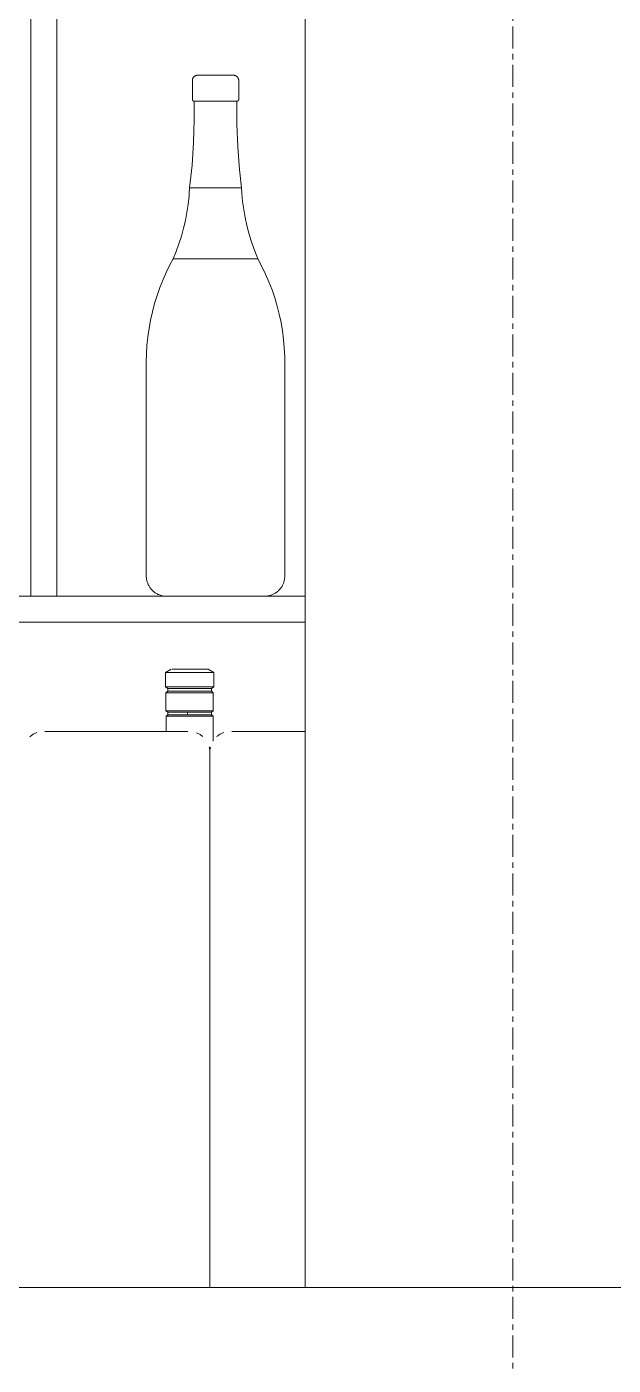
# Model space of a CAD drawing. Header units: inches. Extents: x 22 to 382261, y 22 to 371281.
# Drawn here: x 86430 to 86769, y 143815 to 144588 of the extents above; entities that cross this region are included whole.
import ezdxf

# ---------------------------------------------------------------- set-up
doc = ezdxf.new("R2010")
doc.units = ezdxf.units.IN
doc.header["$MEASUREMENT"] = 0
doc.linetypes.add('Grid Line 1_2_', pattern=[22.225, 12.7, -3.175, 3.175, -3.175])
for name, color, linetype, lineweight in [('A-COLS', 52, 'Continuous', 9), ('A-FLOR-HRAL', 11, 'Continuous', 9), ('A-GENM', 13, 'Continuous', 9), ('I-FURN', 30, 'Continuous', 9), ('S-GRID', 1, 'Continuous', 9)]:
    doc.layers.add(name, color=color, linetype=linetype, lineweight=lineweight)

# ---------------------------------------------------------------- blocks, each defined once
blk = doc.blocks.new('Railing - Railing-537520-Section B-B')
at = {"layer": 'A-FLOR-HRAL'}
blk.add_line((3136.81, 5280), (-7103.19, 5280), dxfattribs=at)
blk = doc.blocks.new('Top Rail Type - Top Rail_Internal_-537676-Section B-B')
at = {"layer": 'A-FLOR-HRAL'}
blk.add_line((3136.81, 5280), (-7103.19, 5280), dxfattribs=at)
blk = doc.blocks.new('DGGFRG - DGGFRG-862826-Section B-B')
at = {"layer": 'I-FURN'}
for p, q in [((-2158.19, 5600.95), (-2200.49, 5600.95)), ((-2213.19, 5589.04), (-2213.19, 5279.99))]:
    blk.add_line(p, q, dxfattribs=at)
at = {"layer": 'I-FURN', "flags": 128}
for points in [[(-2209.23, 5597.91), (-2208.87, 5598.22), (-2208.5, 5598.52), (-2208.11, 5598.8), (-2207.72, 5599.06), (-2207.31, 5599.31), (-2206.9, 5599.54), (-2206.47, 5599.76), (-2206.04, 5599.96), (-2205.6, 5600.14), (-2205.15, 5600.3)], [(-2213.19, 5589.04), (-2213.18, 5589.52), (-2213.15, 5590), (-2213.11, 5590.47), (-2213.04, 5590.94), (-2212.95, 5591.41), (-2212.85, 5591.87)]]:
    blk.add_lwpolyline(points, dxfattribs=at)
blk = doc.blocks.new('DGGFRG - DGGFRG-V77-Section B-B')
at = {"layer": 'I-FURN'}
for p, q in [((-2225.89, 5600.95), (-2308.44, 5600.95)), ((-2213.19, 5279.99), (-2213.19, 5589.04))]:
    blk.add_line(p, q, dxfattribs=at)
at = {"layer": 'I-FURN', "flags": 128}
for points in [[(-2317.18, 5597.91), (-2316.82, 5598.22), (-2316.45, 5598.52), (-2316.06, 5598.8), (-2315.67, 5599.06), (-2315.26, 5599.31), (-2314.85, 5599.54), (-2314.42, 5599.76), (-2313.99, 5599.96), (-2313.55, 5600.14), (-2313.1, 5600.3)], [(-2220.9, 5600.19), (-2220.46, 5600.01), (-2220.03, 5599.82), (-2219.6, 5599.6), (-2219.18, 5599.38), (-2218.77, 5599.13), (-2218.38, 5598.87), (-2217.99, 5598.59), (-2217.61, 5598.3), (-2217.25, 5597.99)], [(-2213.56, 5592), (-2213.46, 5591.53), (-2213.37, 5591.07), (-2213.29, 5590.6), (-2213.24, 5590.12), (-2213.21, 5589.65), (-2213.19, 5589.17), (-2213.19, 5589.04)]]:
    blk.add_lwpolyline(points, dxfattribs=at)
blk = doc.blocks.new('M8 - M8-872269-Section B-B')
at = {"layer": 'I-FURN'}
for p, q in [((-2316.53, 6021), (-2316.53, 5679)), ((-2301.53, 5679), (-2301.53, 6021)), ((-2158.19, 5679), (-2943.19, 5679)), ((-2316.53, 5679), (-2301.53, 5679)), ((-2943.19, 5664), (-2158.19, 5664))]:
    blk.add_line(p, q, dxfattribs=at)
blk = doc.blocks.new('FP_187-Section B-B')
at = {"layer": 'I-FURN'}
blk.add_line((-2237.53, 5610.6), (-2238.47, 5609.81), dxfattribs=at)
blk = doc.blocks.new('FP_188-Section B-B')
at = {"layer": 'I-FURN'}
blk.add_line((-2211.25, 5609.81), (-2212.18, 5610.6), dxfattribs=at)
blk = doc.blocks.new('FP_189-Section B-B')
at = {"layer": 'I-FURN'}
blk.add_line((-2237.53, 5612.04), (-2237.53, 5610.6), dxfattribs=at)
blk = doc.blocks.new('FP_190-Section B-B')
at = {"layer": 'I-FURN'}
for p, q in [((-2226.09, 5610.6), (-2226.09, 5612.04)), ((-2212.18, 5610.6), (-2212.18, 5612.04))]:
    blk.add_line(p, q, dxfattribs=at)
blk = doc.blocks.new('FP_191-Section B-B')
at = {"layer": 'I-FURN'}
blk.add_line((-2238.52, 5612.79), (-2237.53, 5612.04), dxfattribs=at)
blk = doc.blocks.new('FP_192-Section B-B')
at = {"layer": 'I-FURN'}
blk.add_line((-2212.18, 5612.04), (-2211.19, 5612.79), dxfattribs=at)
blk = doc.blocks.new('FP_193-Section B-B')
at = {"layer": 'I-FURN'}
blk.add_line((-2212.28, 5625.67), (-2210.97, 5626.69), dxfattribs=at)
blk = doc.blocks.new('FP_194-Section B-B')
at = {"layer": 'I-FURN'}
blk.add_line((-2235.48, 5636.98), (-2238.75, 5635.09), dxfattribs=at)
blk = doc.blocks.new('FP_195-Section B-B')
at = {"layer": 'I-FURN'}
blk.add_line((-2210.97, 5635.09), (-2214.24, 5636.98), dxfattribs=at)
blk = doc.blocks.new('BOTELLA_02 - BOTELLA_02-V186-Section B-B')
at = {"layer": 'I-FURN'}
for p, q in [((-2238.75, 5635.09), (-2238.75, 5626.69)), ((-2238.75, 5635.09), (-2227.98, 5635.09)), ((-2235.01, 5636.98), (-2227.25, 5636.98)), ((-2227.98, 5635.09), (-2210.97, 5635.09)), ((-2227.25, 5636.98), (-2214.24, 5636.98)), ((-2210.97, 5626.69), (-2210.97, 5635.09)), ((-2238.75, 5626.69), (-2237.44, 5625.67)), ((-2238.75, 5626.69), (-2227.98, 5626.69)), ((-2237.44, 5625.67), (-2237.44, 5624.24)), ((-2237.44, 5625.67), (-2227.69, 5625.67)), ((-2227.98, 5626.69), (-2210.97, 5626.69)), ((-2227.69, 5625.67), (-2212.28, 5625.67)), ((-2212.28, 5624.24), (-2212.28, 5625.67)), ((-2237.44, 5624.24), (-2238.52, 5623.32)), ((-2238.52, 5623.32), (-2238.52, 5612.79)), ((-2238.52, 5623.32), (-2227.93, 5623.32)), ((-2237.44, 5624.24), (-2227.69, 5624.24)), ((-2227.93, 5623.32), (-2211.19, 5623.32)), ((-2227.69, 5624.24), (-2212.28, 5624.24)), ((-2211.19, 5623.32), (-2212.28, 5624.24)), ((-2211.19, 5612.79), (-2211.19, 5623.32)), ((-2238.52, 5612.79), (-2227.93, 5612.79)), ((-2238.47, 5609.81), (-2238.47, 5600.95)), ((-2238.47, 5609.81), (-2227.92, 5609.81)), ((-2237.53, 5612.04), (-2227.71, 5612.04)), ((-2237.53, 5610.6), (-2227.71, 5610.6)), ((-2227.93, 5612.79), (-2211.19, 5612.79)), ((-2227.92, 5609.81), (-2211.25, 5609.81)), ((-2227.71, 5612.04), (-2212.18, 5612.04)), ((-2227.71, 5610.6), (-2212.18, 5610.6)), ((-2211.25, 5595.45), (-2211.25, 5609.81))]:
    blk.add_line(p, q, dxfattribs=at)
for name in ['FP_194-Section B-B', 'FP_195-Section B-B', 'FP_193-Section B-B', 'FP_191-Section B-B', 'FP_187-Section B-B', 'FP_189-Section B-B', 'FP_190-Section B-B', 'FP_192-Section B-B', 'FP_188-Section B-B']:
    blk.add_blockref(name, (0, 0), dxfattribs=at)
blk = doc.blocks.new('BOTELLA_04_CASILLERO DEL DIABLO - BOTELLA_04_CASILLERO DEL DIABLO-876425-Section B-B')
at = {"layer": 'A-GENM'}
for p, q in [((-2218.2, 6690.73), (-2218.2, 6679.73)), ((-2191.43, 6679.73), (-2191.43, 6690.73)), ((-2217.2, 6678.73), (-2192.43, 6678.73)), ((-2220, 6625.59), (-2219.81, 6628.8)), ((-2189.81, 6628.8), (-2219.81, 6628.8)), ((-2219.81, 6628.8), (-2189.81, 6628.8)), ((-2189.81, 6628.8), (-2189.62, 6625.59)), ((-2229.3, 6587.73), (-2180.33, 6587.73)), ((-2244.81, 6528), (-2244.81, 6404.77)), ((-2164.81, 6404.77), (-2164.81, 6528))]:
    blk.add_line(p, q, dxfattribs=at)
at = {"layer": 'A-GENM', "flags": 128}
for points in [[(-2218.2, 6690.73), (-2218.19, 6690.85), (-2218.19, 6690.97), (-2218.17, 6691.09), (-2218.16, 6691.21), (-2218.14, 6691.33), (-2218.11, 6691.45), (-2218.08, 6691.56), (-2218.04, 6691.68), (-2218, 6691.79), (-2217.96, 6691.9), (-2217.91, 6692.01), (-2217.86, 6692.12), (-2217.8, 6692.22), (-2217.74, 6692.33), (-2217.67, 6692.43), (-2217.6, 6692.53), (-2217.53, 6692.62), (-2217.45, 6692.71), (-2217.37, 6692.8), (-2217.29, 6692.89), (-2217.2, 6692.97), (-2217.11, 6693.05), (-2217.01, 6693.12), (-2216.92, 6693.19), (-2216.82, 6693.26), (-2216.71, 6693.32), (-2216.61, 6693.38), (-2216.5, 6693.43), (-2216.39, 6693.48), (-2216.28, 6693.53), (-2216.17, 6693.57), (-2216.06, 6693.61), (-2215.94, 6693.64), (-2215.82, 6693.67), (-2215.71, 6693.69), (-2215.59, 6693.71), (-2215.47, 6693.72), (-2215.35, 6693.73), (-2215.23, 6693.73), (-2215.2, 6693.73)], [(-2215.2, 6693.73), (-2215.19, 6693.73), (-2215.16, 6693.73), (-2215.12, 6693.73), (-2215.06, 6693.73), (-2214.99, 6693.73), (-2214.9, 6693.73), (-2214.79, 6693.73), (-2214.67, 6693.73), (-2214.53, 6693.73), (-2214.38, 6693.73), (-2214.21, 6693.73), (-2214.02, 6693.73), (-2213.82, 6693.73), (-2213.61, 6693.73), (-2213.38, 6693.73), (-2213.14, 6693.73), (-2212.89, 6693.73), (-2212.62, 6693.73), (-2212.34, 6693.73), (-2212.05, 6693.73), (-2211.74, 6693.73)], [(-2194.43, 6693.73), (-2194.44, 6693.73), (-2194.46, 6693.73), (-2194.5, 6693.73), (-2194.56, 6693.73), (-2194.64, 6693.73), (-2194.73, 6693.73), (-2194.83, 6693.73), (-2194.96, 6693.73), (-2195.09, 6693.73), (-2195.25, 6693.73), (-2195.42, 6693.73), (-2195.6, 6693.73), (-2195.8, 6693.73), (-2196.01, 6693.73), (-2196.24, 6693.73), (-2196.48, 6693.73), (-2196.74, 6693.73), (-2197.01, 6693.73), (-2197.29, 6693.73), (-2197.58, 6693.73), (-2197.88, 6693.73), (-2198.2, 6693.73), (-2198.52, 6693.73), (-2198.86, 6693.73), (-2199.2, 6693.73), (-2199.56, 6693.73), (-2199.92, 6693.73), (-2200.29, 6693.73), (-2200.67, 6693.73), (-2201.05, 6693.73), (-2201.44, 6693.73), (-2201.84, 6693.73), (-2202.24, 6693.73), (-2202.64, 6693.73), (-2203.05, 6693.73), (-2203.46, 6693.73), (-2203.87, 6693.73), (-2204.28, 6693.73), (-2204.7, 6693.73), (-2205.12, 6693.73), (-2205.53, 6693.73), (-2205.94, 6693.73), (-2206.36, 6693.73), (-2206.77, 6693.73), (-2207.17, 6693.73), (-2207.57, 6693.73), (-2207.97, 6693.73), (-2208.36, 6693.73), (-2208.75, 6693.73), (-2209.13, 6693.73), (-2209.51, 6693.73), (-2209.87, 6693.73), (-2210.23, 6693.73), (-2210.58, 6693.73), (-2210.92, 6693.73), (-2211.25, 6693.73), (-2211.57, 6693.73), (-2211.88, 6693.73), (-2212.18, 6693.73), (-2212.47, 6693.73), (-2212.74, 6693.73), (-2213, 6693.73), (-2213.25, 6693.73), (-2213.49, 6693.73), (-2213.71, 6693.73), (-2213.92, 6693.73), (-2214.11, 6693.73), (-2214.29, 6693.73), (-2214.45, 6693.73), (-2214.6, 6693.73), (-2214.73, 6693.73), (-2214.84, 6693.73), (-2214.94, 6693.73), (-2215.02, 6693.73), (-2215.09, 6693.73), (-2215.14, 6693.73), (-2215.18, 6693.73), (-2215.19, 6693.73), (-2215.2, 6693.73)], [(-2198.05, 6693.73), (-2197.74, 6693.73), (-2197.44, 6693.73), (-2197.16, 6693.73), (-2196.88, 6693.73), (-2196.62, 6693.73), (-2196.37, 6693.73), (-2196.14, 6693.73), (-2195.91, 6693.73), (-2195.71, 6693.73), (-2195.52, 6693.73), (-2195.34, 6693.73), (-2195.18, 6693.73), (-2195.03, 6693.73), (-2194.9, 6693.73), (-2194.78, 6693.73), (-2194.68, 6693.73), (-2194.6, 6693.73), (-2194.53, 6693.73), (-2194.48, 6693.73), (-2194.45, 6693.73), (-2194.43, 6693.73), (-2194.43, 6693.73)], [(-2194.43, 6693.73), (-2194.31, 6693.73), (-2194.19, 6693.72), (-2194.07, 6693.71), (-2193.95, 6693.7), (-2193.83, 6693.67), (-2193.72, 6693.65), (-2193.6, 6693.62), (-2193.49, 6693.58), (-2193.37, 6693.54), (-2193.26, 6693.5), (-2193.15, 6693.45), (-2193.04, 6693.39), (-2192.94, 6693.34), (-2192.84, 6693.28), (-2192.74, 6693.21), (-2192.64, 6693.14), (-2192.54, 6693.07), (-2192.45, 6692.99), (-2192.36, 6692.91), (-2192.28, 6692.82), (-2192.2, 6692.74), (-2192.12, 6692.65), (-2192.04, 6692.55), (-2191.97, 6692.45), (-2191.9, 6692.35), (-2191.84, 6692.25), (-2191.78, 6692.15), (-2191.73, 6692.04), (-2191.68, 6691.93), (-2191.63, 6691.82), (-2191.59, 6691.71), (-2191.55, 6691.59), (-2191.52, 6691.48), (-2191.5, 6691.36), (-2191.47, 6691.24), (-2191.45, 6691.12), (-2191.44, 6691.01), (-2191.43, 6690.89), (-2191.43, 6690.77), (-2191.43, 6690.73)], [(-2219.81, 6628.8), (-2218.39, 6641.88), (-2217.49, 6655.01), (-2217.11, 6668.16), (-2217.2, 6678.73)], [(-2217.2, 6678.73), (-2217.24, 6678.73), (-2217.28, 6678.74), (-2217.32, 6678.74), (-2217.35, 6678.75), (-2217.39, 6678.75), (-2217.43, 6678.76), (-2217.47, 6678.77), (-2217.51, 6678.78), (-2217.55, 6678.8), (-2217.58, 6678.81), (-2217.62, 6678.83), (-2217.66, 6678.85), (-2217.69, 6678.87), (-2217.73, 6678.89), (-2217.76, 6678.91), (-2217.79, 6678.93), (-2217.82, 6678.96), (-2217.85, 6678.98), (-2217.88, 6679.01), (-2217.91, 6679.04), (-2217.94, 6679.07), (-2217.97, 6679.1), (-2217.99, 6679.13), (-2218.01, 6679.16), (-2218.04, 6679.19), (-2218.06, 6679.23), (-2218.08, 6679.26), (-2218.1, 6679.3), (-2218.11, 6679.33), (-2218.13, 6679.37), (-2218.14, 6679.41), (-2218.15, 6679.45), (-2218.16, 6679.49), (-2218.17, 6679.52), (-2218.18, 6679.56), (-2218.19, 6679.6), (-2218.19, 6679.64), (-2218.19, 6679.68), (-2218.2, 6679.72), (-2218.2, 6679.73)], [(-2215.42, 6678.73), (-2215.67, 6678.73), (-2215.9, 6678.73), (-2216.11, 6678.73), (-2216.3, 6678.73), (-2216.48, 6678.73), (-2216.64, 6678.73), (-2216.77, 6678.73), (-2216.89, 6678.73), (-2216.99, 6678.73), (-2217.07, 6678.73), (-2217.13, 6678.73), (-2217.17, 6678.73), (-2217.19, 6678.73), (-2217.2, 6678.73)], [(-2217.2, 6678.73), (-2217.19, 6678.73), (-2217.16, 6678.73), (-2217.11, 6678.73), (-2217.04, 6678.73), (-2216.95, 6678.73), (-2216.84, 6678.73), (-2216.71, 6678.73), (-2216.57, 6678.73), (-2216.4, 6678.73), (-2216.22, 6678.73), (-2216.02, 6678.73), (-2215.8, 6678.73), (-2215.56, 6678.73), (-2215.3, 6678.73), (-2215.03, 6678.73), (-2214.74, 6678.73), (-2214.44, 6678.73), (-2214.12, 6678.73), (-2213.79, 6678.73), (-2213.44, 6678.73), (-2213.08, 6678.73), (-2212.7, 6678.73), (-2212.31, 6678.73), (-2211.91, 6678.73), (-2211.5, 6678.73), (-2211.08, 6678.73), (-2210.65, 6678.73), (-2210.21, 6678.73), (-2209.76, 6678.73), (-2209.3, 6678.73), (-2208.83, 6678.73), (-2208.36, 6678.73), (-2207.89, 6678.73), (-2207.4, 6678.73), (-2206.92, 6678.73), (-2206.43, 6678.73), (-2205.94, 6678.73), (-2205.44, 6678.73), (-2204.95, 6678.73), (-2204.45, 6678.73), (-2203.96, 6678.73), (-2203.46, 6678.73), (-2202.97, 6678.73), (-2202.48, 6678.73), (-2202, 6678.73), (-2201.52, 6678.73), (-2201.04, 6678.73), (-2200.58, 6678.73), (-2200.11, 6678.73), (-2199.66, 6678.73), (-2199.21, 6678.73), (-2198.78, 6678.73), (-2198.35, 6678.73), (-2197.93, 6678.73), (-2197.52, 6678.73), (-2197.13, 6678.73), (-2196.75, 6678.73), (-2196.38, 6678.73), (-2196.02, 6678.73), (-2195.68, 6678.73), (-2195.35, 6678.73), (-2195.04, 6678.73), (-2194.75, 6678.73), (-2194.46, 6678.73), (-2194.2, 6678.73), (-2193.95, 6678.73), (-2193.72, 6678.73), (-2193.51, 6678.73), (-2193.32, 6678.73), (-2193.14, 6678.73), (-2192.99, 6678.73), (-2192.85, 6678.73), (-2192.73, 6678.73), (-2192.63, 6678.73), (-2192.55, 6678.73), (-2192.49, 6678.73), (-2192.45, 6678.73), (-2192.43, 6678.73), (-2192.43, 6678.73)], [(-2192.43, 6678.73), (-2192.44, 6678.73), (-2192.47, 6678.73), (-2192.52, 6678.73), (-2192.59, 6678.73), (-2192.68, 6678.73), (-2192.78, 6678.73), (-2192.91, 6678.73), (-2193.06, 6678.73), (-2193.22, 6678.73), (-2193.41, 6678.73), (-2193.61, 6678.73), (-2193.83, 6678.73), (-2194.07, 6678.73)], [(-2192.43, 6678.73), (-2192.48, 6665.58), (-2192, 6652.43), (-2191, 6639.31), (-2189.81, 6628.8)], [(-2191.43, 6679.73), (-2191.43, 6679.69), (-2191.43, 6679.65), (-2191.44, 6679.61), (-2191.44, 6679.57), (-2191.45, 6679.53), (-2191.46, 6679.5), (-2191.47, 6679.46), (-2191.48, 6679.42), (-2191.49, 6679.38), (-2191.51, 6679.34), (-2191.52, 6679.31), (-2191.54, 6679.27), (-2191.56, 6679.24), (-2191.58, 6679.2), (-2191.6, 6679.17), (-2191.63, 6679.14), (-2191.65, 6679.1), (-2191.68, 6679.07), (-2191.7, 6679.04), (-2191.73, 6679.02), (-2191.76, 6678.99), (-2191.79, 6678.96), (-2191.82, 6678.94), (-2191.86, 6678.91), (-2191.89, 6678.89), (-2191.92, 6678.87), (-2191.96, 6678.85), (-2191.99, 6678.83), (-2192.03, 6678.82), (-2192.07, 6678.8), (-2192.1, 6678.79), (-2192.14, 6678.78), (-2192.18, 6678.76), (-2192.22, 6678.76), (-2192.26, 6678.75), (-2192.3, 6678.74), (-2192.34, 6678.74), (-2192.38, 6678.73), (-2192.42, 6678.73), (-2192.43, 6678.73)], [(-2229.3, 6587.73), (-2227.52, 6592.06), (-2225.93, 6596.46), (-2224.51, 6600.93), (-2223.27, 6605.44), (-2222.21, 6610), (-2221.34, 6614.6), (-2220.65, 6619.23), (-2220.14, 6623.89), (-2220, 6625.59)], [(-2189.62, 6625.59), (-2189.18, 6620.93), (-2188.56, 6616.28), (-2187.75, 6611.67), (-2186.76, 6607.1), (-2185.59, 6602.56), (-2184.23, 6598.08), (-2182.7, 6593.66), (-2180.99, 6589.3), (-2180.33, 6587.73)], [(-2244.81, 6528), (-2244.71, 6532.91), (-2244.42, 6537.81), (-2243.93, 6542.69), (-2243.24, 6547.55), (-2242.37, 6552.38), (-2241.3, 6557.17), (-2240.03, 6561.91), (-2238.58, 6566.6), (-2236.95, 6571.23), (-2235.13, 6575.78), (-2233.12, 6580.27), (-2230.95, 6584.66), (-2229.3, 6587.73)], [(-2180.33, 6587.73), (-2178.03, 6583.39), (-2175.9, 6578.97), (-2173.95, 6574.47), (-2172.18, 6569.89), (-2170.6, 6565.24), (-2169.2, 6560.54), (-2168, 6555.78), (-2166.98, 6550.98), (-2166.16, 6546.14), (-2165.53, 6541.27), (-2165.1, 6536.38), (-2164.86, 6531.48), (-2164.81, 6528)], [(-2233.04, 6393), (-2233.51, 6393.01), (-2233.98, 6393.04), (-2234.45, 6393.08), (-2234.92, 6393.15), (-2235.38, 6393.23), (-2235.84, 6393.34), (-2236.3, 6393.46), (-2236.75, 6393.6), (-2237.19, 6393.75), (-2237.63, 6393.93), (-2238.06, 6394.12), (-2238.48, 6394.33), (-2238.89, 6394.56), (-2239.29, 6394.8), (-2239.69, 6395.06), (-2240.07, 6395.33), (-2240.44, 6395.62), (-2240.8, 6395.92), (-2241.15, 6396.24), (-2241.49, 6396.57), (-2241.81, 6396.91), (-2242.11, 6397.27), (-2242.41, 6397.64), (-2242.68, 6398.02), (-2242.95, 6398.41), (-2243.19, 6398.81), (-2243.42, 6399.22), (-2243.64, 6399.64), (-2243.83, 6400.07), (-2244.01, 6400.5), (-2244.17, 6400.95), (-2244.32, 6401.39), (-2244.44, 6401.85), (-2244.55, 6402.31), (-2244.64, 6402.77), (-2244.71, 6403.23), (-2244.76, 6403.7), (-2244.8, 6404.17), (-2244.81, 6404.64), (-2244.81, 6404.77)], [(-2164.81, 6404.77), (-2164.82, 6404.3), (-2164.85, 6403.83), (-2164.9, 6403.36), (-2164.96, 6402.89), (-2165.05, 6402.43), (-2165.15, 6401.97), (-2165.27, 6401.52), (-2165.41, 6401.07), (-2165.57, 6400.62), (-2165.74, 6400.19), (-2165.93, 6399.76), (-2166.14, 6399.33), (-2166.37, 6398.92), (-2166.61, 6398.52), (-2166.87, 6398.12), (-2167.14, 6397.74), (-2167.43, 6397.37), (-2167.73, 6397.01), (-2168.05, 6396.66), (-2168.38, 6396.33), (-2168.73, 6396.01), (-2169.08, 6395.7), (-2169.45, 6395.41), (-2169.83, 6395.13), (-2170.22, 6394.87), (-2170.62, 6394.62), (-2171.03, 6394.39), (-2171.45, 6394.18), (-2171.88, 6393.98), (-2172.32, 6393.8), (-2172.76, 6393.64), (-2173.21, 6393.49), (-2173.66, 6393.37), (-2174.12, 6393.26), (-2174.58, 6393.17), (-2175.05, 6393.1), (-2175.51, 6393.05), (-2175.98, 6393.02), (-2176.45, 6393)]]:
    blk.add_lwpolyline(points, dxfattribs=at)

msp = doc.modelspace()

# ---------------------------------------------------------------- linework, layer by layer
at = {"layer": 'A-COLS'}
msp.add_line((86590.81, 145912.79), (86590.81, 143860.28), dxfattribs=at)
at = {"layer": 'S-GRID', "linetype": 'Grid Line 1_2_'}
msp.add_line((86710.81, 138130.35), (86710.81, 150556.14), dxfattribs=at)

# ---------------------------------------------------------------- block references
at = {"layer": 'A-FLOR-HRAL'}
for name in ['Railing - Railing-537520-Section B-B', 'Top Rail Type - Top Rail_Internal_-537676-Section B-B']:
    msp.add_blockref(name, (88749, 138580.35), dxfattribs=at)
at = {"layer": 'A-GENM'}
msp.add_blockref('BOTELLA_04_CASILLERO DEL DIABLO - BOTELLA_04_CASILLERO DEL DIABLO-876425-Section B-B', (88743.92, 137866.35), dxfattribs=at)
at = {"layer": 'I-FURN'}
for name in ['M8 - M8-872269-Section B-B', 'BOTELLA_02 - BOTELLA_02-V186-Section B-B', 'DGGFRG - DGGFRG-V77-Section B-B', 'DGGFRG - DGGFRG-862826-Section B-B']:
    msp.add_blockref(name, (88749, 138580.35), dxfattribs=at)

doc.saveas('drawing.dxf')
